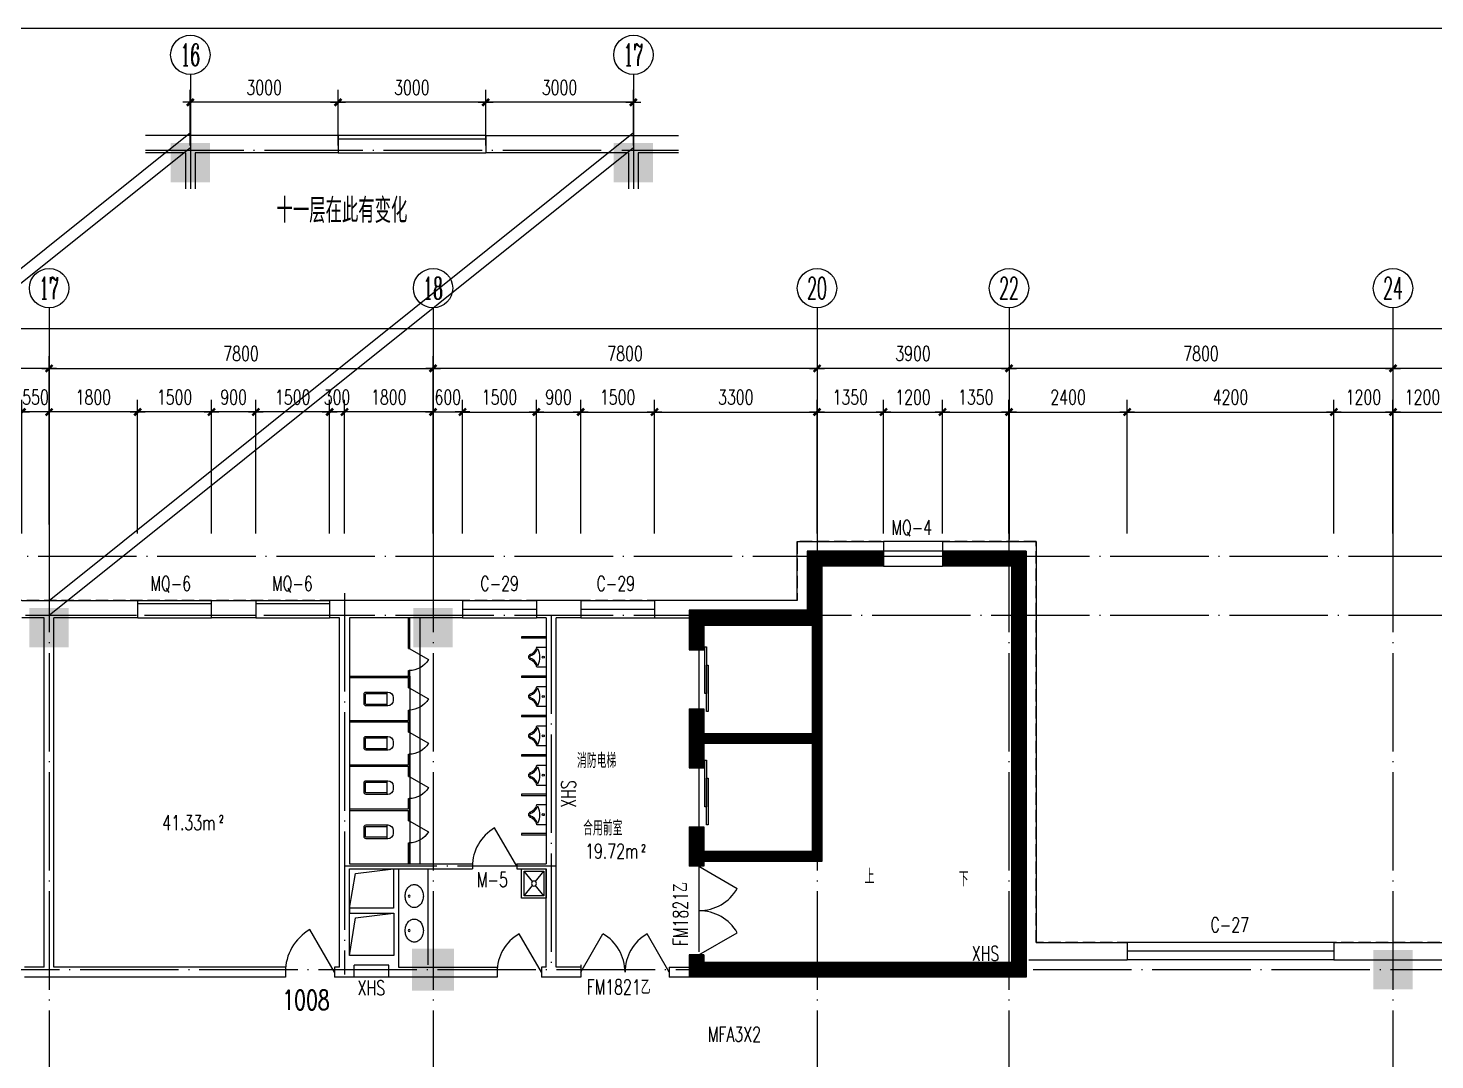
# Model space of a CAD drawing. Extents: x 816818 to 2098601, y 59070 to 390605.
# Drawn here: x 1041075 to 1069651, y 164278 to 185235 of the extents above; entities that cross this region are included whole.
import ezdxf
from ezdxf.enums import TextEntityAlignment as Align

# ---------------------------------------------------------------- set-up
doc = ezdxf.new("R2010")
doc.units = 0
doc.header["$LTSCALE"] = 1000
doc.header["$MEASUREMENT"] = 0
for name, pattern in [('CONTINOUS', [0]), ('DASH', [0.35, 0.25, -0.1]), ('DOTE', [2.42, 2, -0.2, 0.02, -0.2]), ('HIDDEN2', [0.1875, 0.125, -0.0625])]:
    doc.linetypes.add(name, pattern=pattern)
doc.layers.get('0').update_dxf_attribs({"linetype": 'CONTINUOUS'})
doc.layers.get('DEFPOINTS').update_dxf_attribs({"linetype": 'CONTINUOUS'})
for name, color, linetype in [('AXIS', 3, 'CONTINUOUS'), ('AXIS_TEXT', 7, 'CONTINUOUS'), ('COLUMN', 7, 'CONTINUOUS'), ('DOTE', 1, 'DOTE'), ('FILL', 21, 'CONTINUOUS'), ('LVTRY', 253, 'CONTINUOUS'), ('LVTRY_WINDOW', 7, 'CONTINUOUS'), ('MCB', 30, 'CONTINUOUS'), ('PUB_TEXT', 7, 'CONTINUOUS'), ('WALL', 255, 'CONTINUOUS'), ('WINDOW', 2, 'CONTINUOUS'), ('WINDOW_TEXT', 7, 'CONTINUOUS'), ('内部道路', 151, 'HIDDEN2'), ('和面积', 6, 'DASH')]:
    doc.layers.add(name, color=color, linetype=linetype)
doc.styles.add('_HZTXT', font='romans.shx', dxfattribs={"width": 0.7, "bigfont": 'z.shx'})
doc.styles.add('COMPLEX', font='COMPLEX')
doc.styles.add('DIM_FONT', font='SIMPLEX.shx', dxfattribs={"width": 0.7})
doc.styles.add('SIMPLEX', font='SIMPLEX.SHX')
doc.styles.add('Z', font='romans', dxfattribs={"width": 0.8, "bigfont": 'z'})
doc.dimstyles.new('AXIS', dxfattribs={"dimtxt": 300, "dimasz": 1, "dimexe": 250, "dimexo": 300, "dimgap": 150, "dimtad": 1, "dimdec": 0, "dimzin": 0, "dimdsep": 46, "dimtxsty": 'DIM_FONT', "dimblk": '_DIMX', "dimcen": 2.5, "dimse1": 1, "dimse2": 1, "dimclrt": 7, "dimadec": 0, "dimazin": 0, "dimtfac": 1, "dimtdec": 0, "dimtix": 1, "dimtmove": 2, "dimatfit": 3, "dimldrblk": '_DIMX', "dimfxl": 1, "dimarcsym": 0})
doc.dimstyles.new('DIMA', dxfattribs={"dimtxt": 300, "dimasz": 1, "dimexe": 250, "dimexo": 300, "dimgap": 150, "dimtad": 1, "dimdec": 0, "dimzin": 0, "dimdsep": 46, "dimtxsty": 'DIM_FONT', "dimblk": '_DIMX', "dimcen": 2.5, "dimse1": 1, "dimclrt": 7, "dimadec": 0, "dimazin": 0, "dimtfac": 1, "dimtdec": 0, "dimtix": 1, "dimtmove": 2, "dimatfit": 3, "dimldrblk": '_DIMX', "dimfxl": 1, "dimarcsym": 0})
doc.dimstyles.new('DIMB', dxfattribs={"dimtxt": 300, "dimasz": 1, "dimexe": 250, "dimexo": 300, "dimgap": 150, "dimtad": 1, "dimdec": 0, "dimzin": 0, "dimdsep": 46, "dimtxsty": 'DIM_FONT', "dimblk": '_DIMX', "dimcen": 2.5, "dimse2": 1, "dimclrt": 7, "dimadec": 0, "dimazin": 0, "dimtfac": 1, "dimtdec": 0, "dimtix": 1, "dimtmove": 2, "dimatfit": 3, "dimldrblk": '_DIMX', "dimfxl": 1, "dimarcsym": 0})
doc.dimstyles.new('DIMN', dxfattribs={"dimtxt": 300, "dimasz": 1, "dimexe": 250, "dimexo": 300, "dimgap": 150, "dimtad": 1, "dimdec": 0, "dimzin": 0, "dimdsep": 46, "dimtxsty": 'DIM_FONT', "dimblk": '_DIMX', "dimcen": 2.5, "dimclrt": 7, "dimadec": 0, "dimazin": 0, "dimtfac": 1, "dimtdec": 0, "dimtix": 1, "dimtmove": 2, "dimatfit": 3, "dimldrblk": '_DIMX', "dimfxl": 1, "dimarcsym": 0})

# ---------------------------------------------------------------- blocks, each defined once
blk = doc.blocks.new('_DBLK')
blk.add_line((-0.5, 0), (0, -0.866))
blk.add_arc((-0.5, 0), 1, 300, 0)
at = {"layer": 'WINDOW_TEXT', "style": 'SIMPLEX', "flags": 9}
blk.add_attdef('A', text='', height=1, dxfattribs=at).set_placement((0, 1.5), align=Align.MIDDLE)
blk = doc.blocks.new('_WBLK')
for p, q in [((-0.5, 0.5), (0.5, 0.5)), ((-0.5, 0), (0.5, 0)), ((-0.5, -0.5), (0.5, -0.5))]:
    blk.add_line(p, q)
at = {"layer": 'WINDOW_TEXT', "style": 'SIMPLEX', "flags": 9}
blk.add_attdef('A', text='', height=1, dxfattribs=at).set_placement((0, 1.5), align=Align.MIDDLE)
blk = doc.blocks.new('_AXISO')
blk.add_circle((0, 0), 0.5)
at = {"layer": 'AXIS_TEXT', "style": 'COMPLEX', "width": 1.041667}
blk.add_attdef('A', text='', height=0.56, dxfattribs=at).set_placement((-0.25, -0.28), (0.25, -0.28), align=Align.FIT)
blk = doc.blocks.new('_DIMX')
blk.add_line((-150, 0), (150, 0))
at = {"const_width": 50}
blk.add_lwpolyline([(-70, -70), (70, 70)], dxfattribs=at)
blk = doc.blocks.new('*D1041')
at = {"layer": 'AXIS', "color": 0, "lineweight": -2}
blk.add_line((1076600, 178324), (1068802, 178324), dxfattribs=at)
at = {"layer": 'DEFPOINTS', "color": 0}
for p in [(1068801, 178324), (1068801, 174849), (1076601, 174849)]:
    blk.add_point(p, dxfattribs=at)
at = {"layer": 'AXIS', "color": 0, "lineweight": -2, "rotation": 180}
blk.add_blockref('_DIMX', (1068801, 178324), dxfattribs=at)
at = {"layer": 'AXIS', "color": 0, "lineweight": -2}
blk.add_blockref('_DIMX', (1076601, 178324), dxfattribs=at)
at = {"layer": 'AXIS', "color": 7, "insert": (1072701, 178624), "char_height": 300, "attachment_point": 5, "style": 'DIM_FONT'}
blk.add_mtext('7800', dxfattribs=at)
blk = doc.blocks.new('*D1042')
at = {"layer": 'AXIS', "color": 0, "lineweight": -2}
blk.add_line((1068800, 178324), (1061002, 178324), dxfattribs=at)
at = {"layer": 'DEFPOINTS', "color": 0}
for p in [(1061001, 178324), (1061001, 174849), (1068801, 174849)]:
    blk.add_point(p, dxfattribs=at)
at = {"layer": 'AXIS', "color": 0, "lineweight": -2, "rotation": 180}
blk.add_blockref('_DIMX', (1061001, 178324), dxfattribs=at)
at = {"layer": 'AXIS', "color": 0, "lineweight": -2}
blk.add_blockref('_DIMX', (1068801, 178324), dxfattribs=at)
at = {"layer": 'AXIS', "color": 7, "insert": (1064901, 178624), "char_height": 300, "attachment_point": 5, "style": 'DIM_FONT'}
blk.add_mtext('7800', dxfattribs=at)
blk = doc.blocks.new('*D1043')
at = {"layer": 'AXIS', "color": 0, "lineweight": -2}
blk.add_line((1057100, 178324), (1049302, 178324), dxfattribs=at)
at = {"layer": 'DEFPOINTS', "color": 0}
for p in [(1049301, 178324), (1049301, 174849), (1057101, 174849)]:
    blk.add_point(p, dxfattribs=at)
at = {"layer": 'AXIS', "color": 0, "lineweight": -2, "rotation": 180}
blk.add_blockref('_DIMX', (1049301, 178324), dxfattribs=at)
at = {"layer": 'AXIS', "color": 0, "lineweight": -2}
blk.add_blockref('_DIMX', (1057101, 178324), dxfattribs=at)
at = {"layer": 'AXIS', "color": 7, "insert": (1053201, 178624), "char_height": 300, "attachment_point": 5, "style": 'DIM_FONT'}
blk.add_mtext('7800', dxfattribs=at)
blk = doc.blocks.new('*D1044')
at = {"layer": 'AXIS', "color": 0, "lineweight": -2}
blk.add_line((1041500, 178324), (1032502, 178324), dxfattribs=at)
at = {"layer": 'DEFPOINTS', "color": 0}
for p in [(1032501, 178324), (1032501, 174849), (1041501, 174849)]:
    blk.add_point(p, dxfattribs=at)
at = {"layer": 'AXIS', "color": 0, "lineweight": -2, "rotation": 180}
blk.add_blockref('_DIMX', (1032501, 178324), dxfattribs=at)
at = {"layer": 'AXIS', "color": 0, "lineweight": -2}
blk.add_blockref('_DIMX', (1041501, 178324), dxfattribs=at)
at = {"layer": 'AXIS', "color": 7, "insert": (1037001, 178624), "char_height": 300, "attachment_point": 5, "style": 'DIM_FONT'}
blk.add_mtext('9000', dxfattribs=at)
blk = doc.blocks.new('*D1051')
at = {"layer": 'AXIS', "color": 0, "lineweight": -2}
for p, q in [((988750, 175149), (988750, 179374)), ((1085250, 175149), (1085250, 179374)), ((1085249, 179124), (988751, 179124))]:
    blk.add_line(p, q, dxfattribs=at)
at = {"layer": 'DEFPOINTS', "color": 0}
for p in [(988750, 179124), (988750, 174849), (1085250, 174849)]:
    blk.add_point(p, dxfattribs=at)
at = {"layer": 'AXIS', "color": 0, "lineweight": -2, "rotation": 180}
blk.add_blockref('_DIMX', (988750, 179124), dxfattribs=at)
at = {"layer": 'AXIS', "color": 0, "lineweight": -2}
blk.add_blockref('_DIMX', (1085250, 179124), dxfattribs=at)
at = {"layer": 'AXIS', "color": 7, "insert": (1037000, 179424), "char_height": 300, "attachment_point": 5, "style": 'DIM_FONT'}
blk.add_mtext('96500', dxfattribs=at)
blk = doc.blocks.new('*D1070')
at = {"layer": 'AXIS', "color": 0, "lineweight": -2}
for p, q in [((1047501, 174972), (1047501, 177688)), ((1049301, 174972), (1049301, 177688)), ((1049300, 177438), (1047502, 177438))]:
    blk.add_line(p, q, dxfattribs=at)
at = {"layer": 'DEFPOINTS', "color": 0}
for p in [(1047501, 177438), (1047501, 174672), (1049301, 174672)]:
    blk.add_point(p, dxfattribs=at)
at = {"layer": 'AXIS', "color": 0, "lineweight": -2, "rotation": 180}
blk.add_blockref('_DIMX', (1047501, 177438), dxfattribs=at)
at = {"layer": 'AXIS', "color": 0, "lineweight": -2}
blk.add_blockref('_DIMX', (1049301, 177438), dxfattribs=at)
at = {"layer": 'AXIS', "color": 7, "insert": (1048401, 177738), "char_height": 300, "attachment_point": 5, "style": 'DIM_FONT'}
blk.add_mtext('1800', dxfattribs=at)
blk = doc.blocks.new('*D1087')
at = {"layer": 'AXIS', "color": 0, "lineweight": -2}
for p, q in [((1049299, 177438), (1049298, 177438)), ((1049300, 177438), (1049900, 177438)), ((1049901, 177438), (1049902, 177438))]:
    blk.add_line(p, q, dxfattribs=at)
at = {"layer": 'DEFPOINTS', "color": 0}
for p in [(1049900, 177438), (1049300, 174672), (1049900, 174672)]:
    blk.add_point(p, dxfattribs=at)
at = {"layer": 'AXIS', "color": 0, "lineweight": -2}
blk.add_blockref('_DIMX', (1049300, 177438), dxfattribs=at)
at = {"layer": 'AXIS', "color": 0, "lineweight": -2, "rotation": 180}
blk.add_blockref('_DIMX', (1049900, 177438), dxfattribs=at)
at = {"layer": 'AXIS', "color": 7, "insert": (1049600, 177738), "char_height": 300, "attachment_point": 5, "style": 'DIM_FONT'}
blk.add_mtext('600', dxfattribs=at)
blk = doc.blocks.new('*D1089')
at = {"layer": 'AXIS', "color": 0, "lineweight": -2}
for p, q in [((1047200, 174972), (1047200, 177688)), ((1047501, 174972), (1047501, 177688)), ((1047199, 177438), (1047198, 177438)), ((1047501, 177438), (1047200, 177438)), ((1047502, 177438), (1047503, 177438))]:
    blk.add_line(p, q, dxfattribs=at)
at = {"layer": 'DEFPOINTS', "color": 0}
for p in [(1047200, 177438), (1047200, 174672), (1047501, 174672)]:
    blk.add_point(p, dxfattribs=at)
at = {"layer": 'AXIS', "color": 0, "lineweight": -2}
blk.add_blockref('_DIMX', (1047200, 177438), dxfattribs=at)
at = {"layer": 'AXIS', "color": 0, "lineweight": -2, "rotation": 180}
blk.add_blockref('_DIMX', (1047501, 177438), dxfattribs=at)
at = {"layer": 'AXIS', "color": 7, "insert": (1047350, 177738), "char_height": 300, "attachment_point": 5, "style": 'DIM_FONT'}
blk.add_mtext('300', dxfattribs=at)
blk = doc.blocks.new('*D1090')
at = {"layer": 'AXIS', "color": 0, "lineweight": -2}
for p, q in [((1045700, 174972), (1045700, 177688)), ((1047200, 174972), (1047200, 177688)), ((1047199, 177438), (1045701, 177438))]:
    blk.add_line(p, q, dxfattribs=at)
at = {"layer": 'DEFPOINTS', "color": 0}
for p in [(1045700, 177438), (1045700, 174672), (1047200, 174672)]:
    blk.add_point(p, dxfattribs=at)
at = {"layer": 'AXIS', "color": 0, "lineweight": -2, "rotation": 180}
blk.add_blockref('_DIMX', (1045700, 177438), dxfattribs=at)
at = {"layer": 'AXIS', "color": 0, "lineweight": -2}
blk.add_blockref('_DIMX', (1047200, 177438), dxfattribs=at)
at = {"layer": 'AXIS', "color": 7, "insert": (1046450, 177738), "char_height": 300, "attachment_point": 5, "style": 'DIM_FONT'}
blk.add_mtext('1500', dxfattribs=at)
blk = doc.blocks.new('_FZH')
blk.add_solid([(-0.5, -0.5), (0.5, -0.5), (-0.5, 0.5), (0.5, 0.5)])
blk = doc.blocks.new('M_B14FAZ')
for p, q in [((-0.5, 0.5), (0.5, 0.5)), ((0.5, 0.021), (-0.5, 0.021)), ((-0.5, -0.5), (0.5, -0.5))]:
    blk.add_line(p, q)
blk = doc.blocks.new('_LIFTD')
for points in [[(-0.548, -0.602), (-0.548, -0.774), (0.241, -0.774), (0.241, -0.602), (-0.548, -0.602)], [(-0.241, -0.784), (-0.241, -0.955), (0.548, -0.955), (0.548, -0.784), (-0.241, -0.784)]]:
    blk.add_lwpolyline(points)
blk = doc.blocks.new('_DBLK1')
for p, q in [((-0.5, 0), (-0.25, -0.433)), ((0.5, 0), (0.25, -0.433))]:
    blk.add_line(p, q)
for centre, start, end in [((-0.5, 0), 300, 0), ((0.5, 0), 180, 240)]:
    blk.add_arc(centre, 0.5, start, end)
at = {"layer": 'WINDOW_TEXT', "style": 'SIMPLEX', "flags": 9}
blk.add_attdef('A', text='', height=1, dxfattribs=at).set_placement((0, 1.5), align=Align.MIDDLE)
blk = doc.blocks.new('*D1316')
at = {"layer": 'AXIS', "color": 0, "lineweight": -2}
blk.add_line((1061000, 178324), (1057102, 178324), dxfattribs=at)
at = {"layer": 'DEFPOINTS', "color": 0}
for p in [(1057101, 178324), (1057101, 174849), (1061001, 174849)]:
    blk.add_point(p, dxfattribs=at)
at = {"layer": 'AXIS', "color": 0, "lineweight": -2, "rotation": 180}
blk.add_blockref('_DIMX', (1057101, 178324), dxfattribs=at)
at = {"layer": 'AXIS', "color": 0, "lineweight": -2}
blk.add_blockref('_DIMX', (1061001, 178324), dxfattribs=at)
at = {"layer": 'AXIS', "color": 7, "insert": (1059051, 178624), "char_height": 300, "attachment_point": 5, "style": 'DIM_FONT'}
blk.add_mtext('3900', dxfattribs=at)
blk = doc.blocks.new('_LV4')
blk.add_lwpolyline([(0, -520, 0.078966), (92, -505, 0.088152), (166, -466, 0.105269), (218, -403, 0.121685), (235, -335, 0.121685), (218, -267, 0.105269), (166, -204, 0.088152), (92, -165, 0.078966), (0, -150, 0.078966), (-92, -165, 0.088152), (-166, -204, 0.105269), (-218, -267, 0.121685), (-235, -335, 0.121685), (-218, -403, 0.105269), (-166, -466, 0.088152), (-92, -505, 0.078966)], format="xyb", close=True)
blk.add_circle((0, -230), 20)
blk = doc.blocks.new('_LV6')
for p, q in [((-140, -340), (-140, -780)), ((-110, -340), (-110, -770)), ((100, -300), (-100, -300)), ((100, -330), (-100, -330)), ((110, -770), (110, -340)), ((140, -780), (140, -340)), ((140, -770), (-140, -770)), ((-30, -890), (30, -890))]:
    blk.add_line(p, q)
for centre, radius, start, end in [((-100, -340), 40, 90, 180), ((-100, -340), 10, 90, 180), ((100, -340), 40, 0, 90), ((100, -340), 10, 0, 90), ((-30, -780), 110, 180, 270), ((30, -780), 110, 270, 0)]:
    blk.add_arc(centre, radius, start, end)
blk = doc.blocks.new('_LV12')
for p, q in [((-250, -50), (-39, -219)), ((-250, -450), (-39, -281)), ((39, -219), (250, -50)), ((39, -281), (250, -450))]:
    blk.add_line(p, q)
for points in [[(300, -500), (300, 0), (-300, 0), (-300, -500)], [(250, -450), (250, -50), (-250, -50), (-250, -450)]]:
    blk.add_lwpolyline(points, close=True)
blk.add_circle((0, -250), 50)
blk = doc.blocks.new('_LV8')
for p, q in [((-205, 0), (205, 0)), ((-205, -191), (-205, 0)), ((205, 0), (205, -191))]:
    blk.add_line(p, q)
blk.add_circle((0, -60), 20)
for centre, radius, start, end in [((-243, -391), 203, 19.2639, 79.2894), ((-152, -175), 10, 114.1084, 248.1394), ((5, -526), 395, 66.6675, 114.1084), ((-243, -401), 233, 19.2639, 68.1394), ((243, -401), 233, 110.4941, 160.7361), ((243, -391), 203, 100.7106, 160.7361), ((158, -173), 10, 290.4941, 66.6675), ((0, -306), 54, 199.2639, 269.7777), ((0, -316), 24, 199.2639, 269.4998), ((0, -306), 54, 270.2223, 340.7361), ((0, -316), 24, 270.5002, 340.7361)]:
    blk.add_arc(centre, radius, start, end)
blk = doc.blocks.new('*D1412')
at = {"layer": 'AXIS', "color": 0, "lineweight": -2}
for p, q in [((1033050, 174972), (1033050, 177688)), ((1040950, 174972), (1040950, 177688)), ((1040949, 177438), (1033051, 177438))]:
    blk.add_line(p, q, dxfattribs=at)
at = {"layer": 'DEFPOINTS', "color": 0}
for p in [(1033050, 177438), (1033050, 174672), (1040950, 174672)]:
    blk.add_point(p, dxfattribs=at)
at = {"layer": 'AXIS', "color": 0, "lineweight": -2, "rotation": 180}
blk.add_blockref('_DIMX', (1033050, 177438), dxfattribs=at)
at = {"layer": 'AXIS', "color": 0, "lineweight": -2}
blk.add_blockref('_DIMX', (1040950, 177438), dxfattribs=at)
at = {"layer": 'AXIS', "color": 7, "insert": (1037000, 177738), "char_height": 300, "attachment_point": 5, "style": 'DIM_FONT'}
blk.add_mtext('7900', dxfattribs=at)
blk = doc.blocks.new('*D1413')
at = {"layer": 'AXIS', "color": 0, "lineweight": -2}
for p, q in [((1040950, 174972), (1040950, 177688)), ((1040949, 177438), (1040948, 177438)), ((1041501, 177438), (1040950, 177438)), ((1041502, 177438), (1041503, 177438))]:
    blk.add_line(p, q, dxfattribs=at)
at = {"layer": 'DEFPOINTS', "color": 0}
for p in [(1040950, 177438), (1040950, 174672), (1041501, 174672)]:
    blk.add_point(p, dxfattribs=at)
at = {"layer": 'AXIS', "color": 0, "lineweight": -2}
blk.add_blockref('_DIMX', (1040950, 177438), dxfattribs=at)
at = {"layer": 'AXIS', "color": 0, "lineweight": -2, "rotation": 180}
blk.add_blockref('_DIMX', (1041501, 177438), dxfattribs=at)
at = {"layer": 'AXIS', "color": 7, "insert": (1041225, 177738), "char_height": 300, "attachment_point": 5, "style": 'DIM_FONT'}
blk.add_mtext('550', dxfattribs=at)
blk = doc.blocks.new('*D1414')
at = {"layer": 'AXIS', "color": 0, "lineweight": -2}
for p, q in [((1043300, 174972), (1043300, 177688)), ((1043299, 177438), (1041502, 177438))]:
    blk.add_line(p, q, dxfattribs=at)
at = {"layer": 'DEFPOINTS', "color": 0}
for p in [(1041501, 177438), (1041501, 174672), (1043300, 174672)]:
    blk.add_point(p, dxfattribs=at)
at = {"layer": 'AXIS', "color": 0, "lineweight": -2, "rotation": 180}
blk.add_blockref('_DIMX', (1041501, 177438), dxfattribs=at)
at = {"layer": 'AXIS', "color": 0, "lineweight": -2}
blk.add_blockref('_DIMX', (1043300, 177438), dxfattribs=at)
at = {"layer": 'AXIS', "color": 7, "insert": (1042400, 177738), "char_height": 300, "attachment_point": 5, "style": 'DIM_FONT'}
blk.add_mtext('1800', dxfattribs=at)
blk = doc.blocks.new('*D1428')
at = {"layer": 'AXIS', "color": 0, "lineweight": -2}
for p, q in [((1043300, 174972), (1043300, 177688)), ((1044800, 174972), (1044800, 177688)), ((1044799, 177438), (1043301, 177438))]:
    blk.add_line(p, q, dxfattribs=at)
at = {"layer": 'DEFPOINTS', "color": 0}
for p in [(1043300, 177438), (1043300, 174672), (1044800, 174672)]:
    blk.add_point(p, dxfattribs=at)
at = {"layer": 'AXIS', "color": 0, "lineweight": -2, "rotation": 180}
blk.add_blockref('_DIMX', (1043300, 177438), dxfattribs=at)
at = {"layer": 'AXIS', "color": 0, "lineweight": -2}
blk.add_blockref('_DIMX', (1044800, 177438), dxfattribs=at)
at = {"layer": 'AXIS', "color": 7, "insert": (1044050, 177738), "char_height": 300, "attachment_point": 5, "style": 'DIM_FONT'}
blk.add_mtext('1500', dxfattribs=at)
blk = doc.blocks.new('*D1429')
at = {"layer": 'AXIS', "color": 0, "lineweight": -2}
for p, q in [((1044800, 174972), (1044800, 177688)), ((1045700, 174972), (1045700, 177688)), ((1045699, 177438), (1044801, 177438))]:
    blk.add_line(p, q, dxfattribs=at)
at = {"layer": 'DEFPOINTS', "color": 0}
for p in [(1044800, 177438), (1044800, 174672), (1045700, 174672)]:
    blk.add_point(p, dxfattribs=at)
at = {"layer": 'AXIS', "color": 0, "lineweight": -2, "rotation": 180}
blk.add_blockref('_DIMX', (1044800, 177438), dxfattribs=at)
at = {"layer": 'AXIS', "color": 0, "lineweight": -2}
blk.add_blockref('_DIMX', (1045700, 177438), dxfattribs=at)
at = {"layer": 'AXIS', "color": 7, "insert": (1045250, 177738), "char_height": 300, "attachment_point": 5, "style": 'DIM_FONT'}
blk.add_mtext('900', dxfattribs=at)
blk = doc.blocks.new('*D1430')
at = {"layer": 'AXIS', "color": 0, "lineweight": -2}
for p, q in [((1050370, 182853), (1050370, 183979)), ((1053370, 182853), (1053370, 183979)), ((1053369, 183729), (1050371, 183729))]:
    blk.add_line(p, q, dxfattribs=at)
at = {"layer": 'DEFPOINTS', "color": 0}
for p in [(1050370, 183729), (1050370, 182553), (1053370, 182553)]:
    blk.add_point(p, dxfattribs=at)
at = {"layer": 'AXIS', "color": 0, "lineweight": -2, "rotation": 180}
blk.add_blockref('_DIMX', (1050370, 183729), dxfattribs=at)
at = {"layer": 'AXIS', "color": 0, "lineweight": -2}
blk.add_blockref('_DIMX', (1053370, 183729), dxfattribs=at)
at = {"layer": 'AXIS', "color": 7, "insert": (1051870, 184029), "char_height": 300, "attachment_point": 5, "style": 'DIM_FONT'}
blk.add_mtext('3000', dxfattribs=at)
blk = doc.blocks.new('*D1431')
at = {"layer": 'AXIS', "color": 0, "lineweight": -2}
for p, q in [((1044370, 182853), (1044370, 183979)), ((1047370, 182853), (1047370, 183979)), ((1047369, 183729), (1044371, 183729))]:
    blk.add_line(p, q, dxfattribs=at)
at = {"layer": 'DEFPOINTS', "color": 0}
for p in [(1044370, 183729), (1044370, 182553), (1047370, 182553)]:
    blk.add_point(p, dxfattribs=at)
at = {"layer": 'AXIS', "color": 0, "lineweight": -2, "rotation": 180}
blk.add_blockref('_DIMX', (1044370, 183729), dxfattribs=at)
at = {"layer": 'AXIS', "color": 0, "lineweight": -2}
blk.add_blockref('_DIMX', (1047370, 183729), dxfattribs=at)
at = {"layer": 'AXIS', "color": 7, "insert": (1045870, 184029), "char_height": 300, "attachment_point": 5, "style": 'DIM_FONT'}
blk.add_mtext('3000', dxfattribs=at)
blk = doc.blocks.new('*D1432')
at = {"layer": 'AXIS', "color": 0, "lineweight": -2}
for p, q in [((1047370, 182853), (1047370, 183979)), ((1050370, 182853), (1050370, 183979)), ((1050369, 183729), (1047371, 183729))]:
    blk.add_line(p, q, dxfattribs=at)
at = {"layer": 'DEFPOINTS', "color": 0}
for p in [(1047370, 183729), (1047370, 182553), (1050370, 182553)]:
    blk.add_point(p, dxfattribs=at)
at = {"layer": 'AXIS', "color": 0, "lineweight": -2, "rotation": 180}
blk.add_blockref('_DIMX', (1047370, 183729), dxfattribs=at)
at = {"layer": 'AXIS', "color": 0, "lineweight": -2}
blk.add_blockref('_DIMX', (1050370, 183729), dxfattribs=at)
at = {"layer": 'AXIS', "color": 7, "insert": (1048870, 184029), "char_height": 300, "attachment_point": 5, "style": 'DIM_FONT'}
blk.add_mtext('3000', dxfattribs=at)

msp = doc.modelspace()

# ---------------------------------------------------------------- linework, layer by layer
at = {"layer": 'AXIS'}
for p, q in [((1044371.4, 184288.9), (1044371.4, 183111.7)), ((1053370.1, 184288.9), (1053370.1, 183111.7)), ((1041500.5, 179552.9), (1041500.5, 174849.5)), ((1049300.5, 179552.9), (1049300.5, 174849.5)), ((1057100.5, 179552.9), (1057100.5, 174849.5)), ((1061000.5, 179552.9), (1061000.5, 174849.5)), ((1068800.5, 179552.9), (1068800.5, 174849.5))]:
    msp.add_line(p, q, dxfattribs=at)
at = {"layer": 'DOTE'}
for p, q in [((1044370.4, 183318.4), (1044370.4, 181970.2)), ((1053370.1, 183318.4), (1053370.1, 181970.2)), ((1043456.4, 182754.5), (1054284.1, 182754.5)), ((1041500.4, 177382.5), (1041500.4, 154734.9)), ((1049300.4, 177382.5), (1049300.4, 154734.9)), ((1057100.4, 177382.5), (1057100.4, 154734.9)), ((1061000.4, 177382.5), (1061000.4, 154509.4)), ((1068800.4, 177382.5), (1068800.4, 154509.4)), ((985618.5, 174509.4), (1092531.4, 174509.4)), ((1047500.4, 173759.4), (1047500.4, 166009.4)), ((985618.5, 173309.4), (1092531.4, 173309.4)), ((1026500.4, 173309.4), (1047500.4, 173309.4)), ((1051700.4, 173309.4), (1051700.4, 166109.4)), ((1054700.4, 173309.4), (1054700.4, 166109.4)), ((1054700.4, 173309.4), (1054700.4, 166109.4)), ((1057100.4, 170809.4), (1054700.4, 170809.4)), ((1057100.4, 168409.4), (1054700.4, 168409.4)), ((1051800.4, 168209.4), (1047500.4, 168209.4)), ((1092531.4, 166109.4), (1037000.4, 166109.4))]:
    msp.add_line(p, q, dxfattribs=at)
at = {"layer": 'FILL'}
for points, const_width in [([(1054700.4, 173259.4), (1057050.4, 173259.4), (1057050.4, 174459.4), (1058450.4, 174459.4)], 300), ([(1059650.4, 174459.4), (1061200.4, 174459.4), (1061200.4, 165959.4)], 300), ([(1054650.4, 173409.4), (1054650.4, 172609.4)], 300), ([(1057100.4, 173309.4), (1057100.4, 168409.4), (1054700.4, 168409.4)], 200), ([(1054650.4, 171409.4), (1054650.4, 170209.4)], 300), ([(1057100.4, 170809.4), (1054700.4, 170809.4)], 200), ([(1054650.4, 169009.4), (1054650.4, 168209.4)], 300), ([(1054650.4, 166409.4), (1054650.4, 165959.4)], 300), ([(1061350.4, 166109.4), (1054550.4, 166109.4)], 300)]:
    msp.add_lwpolyline(points, dxfattribs=dict(at, const_width=const_width))
at = {"layer": 'LVTRY'}
for p, q in [((1048800.4, 172634.4), (1048800.4, 173259.4)), ((1048830.4, 172634.4), (1048830.4, 173259.4)), ((1049030.4, 173259.4), (1049030.4, 168259.4)), ((1048800.4, 172634.4), (1048830.4, 172634.4)), ((1051600.4, 172874.3), (1051100.4, 172874.3)), ((1051100.4, 172874.3), (1051100.4, 172844.3)), ((1051600.4, 172844.3), (1051100.4, 172844.3)), ((1047600.4, 172074.4), (1048830.4, 172074.4)), ((1047600.4, 172044.4), (1048800.4, 172044.4)), ((1048800.4, 172184.4), (1048830.4, 172184.4)), ((1048800.4, 172074.4), (1048800.4, 172184.4)), ((1048800.4, 171834.4), (1048800.4, 172044.4)), ((1048830.4, 171834.4), (1048830.4, 172184.4)), ((1048830.4, 172074.4), (1048830.4, 168259.4)), ((1051600.4, 172074.3), (1051100.4, 172074.3)), ((1051100.4, 172074.3), (1051100.4, 172044.3)), ((1051600.4, 172044.3), (1051100.4, 172044.3)), ((1048800.4, 171834.4), (1048830.4, 171834.4)), ((1047600.4, 171174.4), (1048800.4, 171174.4)), ((1048800.4, 171174.4), (1048800.4, 171384.4)), ((1048800.4, 171384.4), (1048830.4, 171384.4)), ((1048830.4, 170934.4), (1048830.4, 171384.4)), ((1051600.4, 171274.3), (1051100.4, 171274.3)), ((1051100.4, 171274.3), (1051100.4, 171244.3)), ((1051600.4, 171244.3), (1051100.4, 171244.3)), ((1047600.4, 171144.4), (1048800.4, 171144.4)), ((1048800.4, 170934.4), (1048800.4, 171144.4)), ((1048800.4, 170934.4), (1048830.4, 170934.4)), ((1048800.4, 170274.4), (1048800.4, 170484.4)), ((1048800.4, 170484.4), (1048830.4, 170484.4)), ((1048830.4, 170274.4), (1048830.4, 170484.4)), ((1048830.4, 170034.4), (1048830.4, 170484.4)), ((1051600.4, 170474.3), (1051100.4, 170474.3)), ((1051100.4, 170474.3), (1051100.4, 170444.3)), ((1051600.4, 170444.3), (1051100.4, 170444.3)), ((1047600.4, 170274.4), (1048800.4, 170274.4)), ((1047600.4, 170244.4), (1048800.4, 170244.4)), ((1048800.4, 170034.4), (1048800.4, 170244.4)), ((1048800.4, 170034.4), (1048830.4, 170034.4)), ((1048800.4, 169374.4), (1048800.4, 169584.4)), ((1048800.4, 169584.4), (1048830.4, 169584.4)), ((1048830.4, 169374.4), (1048830.4, 169584.4)), ((1048830.4, 169134.4), (1048830.4, 169584.4)), ((1051600.4, 169674.3), (1051100.4, 169674.3)), ((1051100.4, 169674.3), (1051100.4, 169644.3)), ((1051600.4, 169644.3), (1051100.4, 169644.3)), ((1047600.4, 169374.4), (1048800.4, 169374.4)), ((1047600.4, 169344.4), (1048800.4, 169344.4)), ((1048800.4, 169134.4), (1048800.4, 169344.4)), ((1048800.4, 169134.4), (1048830.4, 169134.4)), ((1048800.4, 168259.4), (1048800.4, 168684.4)), ((1048800.4, 168684.4), (1048830.4, 168684.4)), ((1048830.4, 168259.4), (1048830.4, 168684.4)), ((1051600.4, 168874.3), (1051100.4, 168874.3)), ((1051100.4, 168874.3), (1051100.4, 168844.3)), ((1051600.4, 168844.3), (1051100.4, 168844.3)), ((1049200.4, 166209.4), (1049200.4, 168159.4))]:
    msp.add_line(p, q, dxfattribs=at)
for points in [[(1047600.4, 167359.4), (1047725.2, 168061.7), (1048500.4, 168159.4)], [(1047601.1, 166399.4), (1047725.2, 167161.7), (1048500.4, 167259.4)]]:
    msp.add_lwpolyline(points, dxfattribs=at)
at = {"layer": 'MCB'}
msp.add_lwpolyline([(978483, 185234.9), (1095252.8, 185234.9), (1095252.8, 138712.1), (978483, 138712.1)], close=True, dxfattribs=at)
at = {"layer": 'WALL'}
for p, q in [((1047370.2, 183054.5), (1043456.4, 183054.5)), ((1050370.2, 183054.5), (1054284.1, 183054.5)), ((1044270.4, 182704.5), (1043456.4, 182704.5)), ((1044270.4, 182704.5), (1044270.4, 181970.2)), ((1047370.2, 182704.5), (1044470.4, 182704.5)), ((1044470.4, 182704.5), (1044470.4, 181970.2)), ((1053270.1, 182704.5), (1053270.1, 181970.2)), ((1053470.1, 182704.5), (1053470.1, 181970.2)), ((1056700.4, 174809.4), (1058450.4, 174809.4)), ((1056700.4, 173609.4), (1056700.4, 174809.4)), ((1056900.4, 174608.9), (1056900.4, 173409.9)), ((1058450.4, 174609.4), (1056900.9, 174609.4)), ((1059650.4, 174809.4), (1061550.5, 174809.4)), ((1061350.5, 174609.4), (1059650.4, 174609.4)), ((1061350.5, 174609.4), (1061350.5, 165959.9)), ((1061550.5, 174809.4), (1061550.5, 166659.4)), ((1057200.4, 174308.9), (1057200.4, 168309.4)), ((1058450.4, 174309.4), (1057200.9, 174309.4)), ((1061050, 174309.4), (1059650.4, 174309.4)), ((1061050, 174309.4), (1061050.5, 166259.9)), ((1040950.4, 173609.4), (1043300.4, 173609.4)), ((1043300.4, 173259.4), (1043300.4, 173609.4)), ((1044800.4, 173609.4), (1045700.4, 173609.4)), ((1044800.4, 173259.4), (1044800.4, 173609.4)), ((1049900.4, 173609.4), (1047050.4, 173609.4)), ((1049900.4, 173609.4), (1049900.4, 173259.4)), ((1051400.4, 173609.4), (1051400.4, 173259.4)), ((1052300.4, 173609.4), (1051400.4, 173609.4)), ((1052300.4, 173609.4), (1052300.4, 173259.4)), ((1052300.4, 173609.4), (1052300.4, 173259.4)), ((1056700.4, 173609.4), (1053800.4, 173609.4)), ((1056700.4, 173609.4), (1053800.4, 173609.4)), ((1053800.4, 173609.4), (1053800.4, 173259.4)), ((1041400.4, 166159.4), (1041400.4, 173259.4)), ((1041600.4, 166159.4), (1041600.4, 173259.4)), ((1047400.4, 173259.4), (1047200.4, 173259.4)), ((1047400.4, 166159.4), (1047400.4, 173259.4)), ((1047600.4, 173259.4), (1047600.4, 168259.4)), ((1049900.4, 173259.4), (1047600.4, 173259.4)), ((1051600.4, 173259.4), (1051400.4, 173259.4)), ((1051600.4, 173259.4), (1051600.4, 168259.4)), ((1051800.4, 166159.4), (1051800.4, 173259.4)), ((1052300.4, 173259.4), (1051800.4, 173259.4)), ((1053800.4, 173259.4), (1054500.4, 173259.4)), ((1054500.4, 173408.9), (1054500.4, 172609.4)), ((1056899.9, 173409.4), (1054500.9, 173409.4)), ((1054800.4, 173109.4), (1054800.4, 172609.4)), ((1054800.4, 173109.4), (1057000.4, 173109.4)), ((1057000.4, 173109.4), (1057000.4, 170909.4)), ((1054500.4, 172609.4), (1054800.4, 172609.4)), ((1054500.4, 171409.4), (1054800.4, 171409.4)), ((1054500.4, 171409.4), (1054500.4, 170209.4)), ((1054800.4, 171409.4), (1054800.4, 170909.4)), ((1054800.4, 170909.4), (1057000.4, 170909.4)), ((1054800.4, 170709.4), (1057000.4, 170709.4)), ((1054800.4, 170709.4), (1054800.4, 170209.4)), ((1057000.4, 170709.4), (1057000.4, 168509.4)), ((1054500.4, 170209.4), (1054800.4, 170209.4)), ((1054500.4, 169009.4), (1054800.4, 169009.4)), ((1054500.4, 169009.4), (1054500.4, 168209.4)), ((1054800.4, 169009.4), (1054800.4, 168509.4)), ((1057000.4, 168509.4), (1054800.4, 168509.4)), ((1047600.4, 168259.4), (1050100.4, 168259.4)), ((1047600.4, 168159.4), (1050100.4, 168159.4)), ((1050100.4, 168259.4), (1050100.4, 168159.4)), ((1051000.4, 168259.4), (1051600.4, 168259.4)), ((1051000.4, 168259.4), (1051000.4, 168159.4)), ((1051000.4, 168159.4), (1051600.4, 168159.4)), ((1051600.4, 166159.4), (1051600.4, 168159.4)), ((1054800.4, 168209.4), (1054500.4, 168209.4)), ((1057200.4, 168309.4), (1054800.4, 168309.4)), ((1054800.4, 168309.4), (1054800.4, 168209.4)), ((1061550.5, 166659.4), (1063400.4, 166659.4)), ((1063400.4, 166659.4), (1063400.4, 166309.4)), ((1067600.4, 166659.4), (1070000.4, 166659.4)), ((1067600.4, 166659.4), (1067600.4, 166309.4)), ((1054800.4, 166409.4), (1054500.4, 166409.4)), ((1054500.4, 166409.4), (1054500.4, 165959.4)), ((1054800.4, 166409.4), (1054800.4, 166259.4)), ((1041400.4, 166159.4), (1041000.4, 166159.4)), ((1046300.4, 166159.4), (1041600.4, 166159.4)), ((1046300.4, 166159.4), (1046300.4, 165959.4)), ((1047400.4, 166159.4), (1047300.4, 166159.4)), ((1047300.4, 166159.4), (1047300.4, 165959.4)), ((1047701.4, 165959.4), (1047701.4, 166199.4)), ((1048401.4, 166199.4), (1047701.4, 166199.4)), ((1048401.4, 165959.4), (1048401.4, 166199.4)), ((1050600.4, 166159.4), (1050600.4, 165959.4)), ((1051600.4, 166159.4), (1051500.4, 166159.4)), ((1051500.4, 166159.4), (1051500.4, 165959.4)), ((1052300.4, 166159.4), (1051800.4, 166159.4)), ((1052300.4, 166209.4), (1052300.4, 166009.4)), ((1052300.4, 166159.4), (1052300.4, 165959.4)), ((1054100.4, 166159.4), (1054100.4, 165959.4)), ((1054100.4, 166159.4), (1054500.4, 166159.4)), ((1061050, 166259.4), (1054800.4, 166259.4)), ((1061400.4, 166309.4), (1063400.4, 166309.4)), ((1067600.4, 166309.4), (1070000.4, 166309.4)), ((1046300.4, 165959.4), (1041000.4, 165959.4)), ((1050600.4, 165959.4), (1047300.4, 165959.4)), ((1052300.4, 165959.4), (1051500.4, 165959.4)), ((1061350, 165959.4), (1054100.4, 165959.4))]:
    msp.add_line(p, q, dxfattribs=at)
at = {"layer": 'WALL', "linetype": 'CONTINOUS'}
for p, q in [((1047370.2, 183054.5), (1047370.2, 182704.5)), ((1050370.2, 183054.5), (1050370.2, 182704.5)), ((1053270.2, 182704.5), (1050370.2, 182704.5)), ((1054284.1, 182704.5), (1053470.2, 182704.5)), ((1058450.4, 174809.4), (1058450.4, 174309.4)), ((1059650.4, 174809.4), (1059650.4, 174309.4)), ((1045700.4, 173609.4), (1045700.4, 173259.4)), ((1047200.4, 173609.4), (1047200.4, 173259.4)), ((1041400.4, 173259.4), (1040950.4, 173259.4)), ((1043300.4, 173259.4), (1041600.4, 173259.4)), ((1045700.4, 173259.4), (1044800.4, 173259.4))]:
    msp.add_line(p, q, dxfattribs=at)
at = {"layer": 'WALL'}
for points in [[(1048500.4, 168159.4), (1048500.4, 167359.4), (1047600.4, 167359.4)], [(1047601.1, 167359.4), (1047601.1, 167259.4), (1048501.1, 167259.4), (1048501.1, 166399.4), (1047601.1, 166399.4), (1047600.4, 168159.4)], [(1048600.4, 168159.4), (1048600.4, 166159.4), (1050600.4, 166159.4)]]:
    msp.add_lwpolyline(points, dxfattribs=at)
for centre, start, end in [((1056900.9, 174608.9), 90, 180), ((1057200.9, 174308.9), 90, 180), ((1054500.9, 173408.9), 90, 180), ((1056899.9, 173409.9), 270, 0)]:
    msp.add_arc(centre, 0.5, start, end, dxfattribs=at)
at = {"layer": 'WINDOW'}
for p, q in [((1032500.4, 173609.4), (1044371.4, 183111.7)), ((1041500.4, 173609.4), (1053370.1, 183111.7)), ((1050370.2, 183054.5), (1047370.2, 183054.5)), ((1050370.2, 182978.4), (1047370.2, 182978.4)), ((1032500.4, 173309.4), (1044371.4, 182811.7)), ((1041500.4, 173309.4), (1053370.1, 182811.7)), ((1047370.2, 182704.5), (1050370.2, 182704.5)), ((1059650.4, 174809.4), (1058450.4, 174809.4)), ((1059650.4, 174609.4), (1058450.4, 174609.4)), ((1058450.4, 174309.4), (1059650.4, 174309.4)), ((1043300.4, 173609.4), (1044800.4, 173609.4)), ((1043300.4, 173550.5), (1044800.4, 173550.5)), ((1045700.4, 173609.4), (1047200.4, 173609.4)), ((1045700.4, 173550.5), (1047200.4, 173550.5)), ((1043300.4, 173259.4), (1044800.4, 173259.4)), ((1045700.4, 173259.4), (1047200.4, 173259.4))]:
    msp.add_line(p, q, dxfattribs=at)
at = {"layer": '和面积'}
msp.add_lwpolyline([(1013600.4, 155359.4), (1033700.4, 155359.4), (1033700.4, 153959.4), (1040300.4, 153959.4), (1040300.4, 155359.4), (1060400.4, 155359.4), (1060400.2, 154159.4), (1064000.4, 154159.4), (1064000.4, 153859.4), (1065800.4, 153859.4), (1065800.4, 154159.4), (1069400.4, 154159.4), (1069400.4, 155359.4), (1077150.4, 155359.4), (1077150.4, 156559.4), (1085500.4, 156559.4), (1085500.4, 171209.4), (1076050.4, 171209.4), (1076050.4, 166659.4), (1061550.5, 166659.4), (1061550.5, 174809.4), (1056700.4, 174809.4), (1056700.4, 173609.4), (1017300.4, 173609.4)], dxfattribs=at)

# ---------------------------------------------------------------- block references
at = {"layer": 'AXIS'}
ref = msp.add_blockref('_AXISO', (1044370.4, 184692.4), dxfattribs=dict(at, xscale=800, yscale=800, zscale=800))
ref.add_attrib('A', '16', dxfattribs={"layer": 'AXIS_TEXT', "height": 448, "style": 'COMPLEX', "width": 0.646552}).set_placement((1044170.4, 184468.4), (1044570.4, 184468.4), align=Align.FIT)
ref = msp.add_blockref('_AXISO', (1053370.4, 184692.4), dxfattribs=dict(at, xscale=800, yscale=800, zscale=800))
ref.add_attrib('A', '17', dxfattribs={"layer": 'AXIS_TEXT', "height": 448, "style": 'COMPLEX', "width": 0.646552}).set_placement((1053170.4, 184468.4), (1053570.4, 184468.4), align=Align.FIT)
ref = msp.add_blockref('_AXISO', (1041500.5, 179952.9), dxfattribs=dict(at, xscale=800, yscale=800, zscale=800))
ref.add_attrib('A', '17', dxfattribs={"layer": 'AXIS_TEXT', "height": 448, "style": 'COMPLEX', "width": 0.646552}).set_placement((1041300.5, 179728.9), (1041700.5, 179728.9), align=Align.FIT)
ref = msp.add_blockref('_AXISO', (1049300.5, 179952.9), dxfattribs=dict(at, xscale=800, yscale=800, zscale=800))
ref.add_attrib('A', '18', dxfattribs={"layer": 'AXIS_TEXT', "height": 448, "style": 'COMPLEX', "width": 0.646552}).set_placement((1049100.5, 179728.9), (1049500.5, 179728.9), align=Align.FIT)
ref = msp.add_blockref('_AXISO', (1057100.5, 179952.9), dxfattribs=dict(at, xscale=800, yscale=800, zscale=800))
ref.add_attrib('A', '20', dxfattribs={"layer": 'AXIS_TEXT', "height": 448, "style": 'COMPLEX', "width": 0.551471}).set_placement((1056900.5, 179728.9), (1057300.5, 179728.9), align=Align.FIT)
ref = msp.add_blockref('_AXISO', (1061000.5, 179952.9), dxfattribs=dict(at, xscale=800, yscale=800, zscale=800))
ref.add_attrib('A', '22', dxfattribs={"layer": 'AXIS_TEXT', "height": 448, "style": 'COMPLEX', "width": 0.551471}).set_placement((1060800.5, 179728.9), (1061200.5, 179728.9), align=Align.FIT)
ref = msp.add_blockref('_AXISO', (1068800.5, 179952.9), dxfattribs=dict(at, xscale=800, yscale=800, zscale=800))
ref.add_attrib('A', '24', dxfattribs={"layer": 'AXIS_TEXT', "height": 448, "style": 'COMPLEX', "width": 0.520833}).set_placement((1068600.5, 179728.9), (1069000.5, 179728.9), align=Align.FIT)
at = {"layer": 'COLUMN', "zscale": 600}
for p, xscale, yscale in [((1044370.4, 182504.5), 800, 800), ((1053370.4, 182504.5), 800, 800), ((1041500.4, 173059.4), 800, 800), ((1049300.4, 173059.4), -800, 800), ((1049300.4, 166109.4), -850, 850), ((1068800.4, 166109.4), -800, 800)]:
    msp.add_blockref('_FZH', p, dxfattribs=dict(at, xscale=xscale, yscale=yscale))
at = {"layer": 'LVTRY', "rotation": 270}
for p in [(1051600.4, 172459.3), (1051600.4, 171659.3), (1051600.4, 170859.3), (1051600.4, 170059.3), (1051600.4, 169259.3)]:
    msp.add_blockref('_LV8', p, dxfattribs=at)
at = {"layer": 'LVTRY', "xscale": -1}
for name, p, rotation in [('_LV6', (1047600.4, 171609.4), 90), ('_LV6', (1047600.4, 170709.4), 90), ('_LV6', (1047600.4, 169809.4), 90), ('_LV6', (1047600.4, 168909.4), 90), ('_LV12', (1051600.4, 167859.4), 269.9999999999999), ('_LV4', (1048583.9, 167606), 90), ('_LV4', (1048583.9, 166904.3), 90)]:
    msp.add_blockref(name, p, dxfattribs=dict(at, rotation=rotation))
at = {"layer": 'LVTRY_WINDOW', "xscale": -450, "yscale": 450, "zscale": 450, "rotation": 90}
for p in [(1048815.4, 172409.4), (1048815.4, 171609.4), (1048815.4, 170709.4), (1048815.4, 169809.4), (1048815.4, 168909.4)]:
    msp.add_blockref('_DBLK', p, dxfattribs=at)
at = {"layer": 'WINDOW'}
for name, p, xscale, yscale, zscale in [('_WBLK', (1050650.4, 173434.4), 1500, 349.9999999996799, 1500), ('_WBLK', (1053050.4, 173434.4), 1500, 349.9999999997088, 1500), ('_DBLK1', (1053200.4, 166059.4), -1800, -1800, 1800)]:
    msp.add_blockref(name, p, dxfattribs=dict(at, xscale=xscale, yscale=yscale, zscale=zscale))
for name, p, xscale, yscale, zscale, rotation in [('M_B14FAZ', (1053050.4, 173434.4), -1500, 349.999999999709, 1500, 180), ('_LIFTD', (1054700.4, 172009.4), -1200, 199.9999999997974, 1200, 90), ('_LIFTD', (1054700.4, 169709.4), -1200, 200.0000000000812, 1200, 90), ('_DBLK', (1050550.4, 168209.4), 900, 900, 900, 180), ('_DBLK1', (1054700.4, 167309.4), -1800, -1800, 1800, 270), ('_DBLK', (1046800.4, 166059.4), 1000, 1000, 1000, 180), ('_DBLK', (1051050.4, 166059.4), 900, 900, 900, 180), ('_WBLK', (1065500.4, 166484.4), 4200, 350, 4200, 180)]:
    msp.add_blockref(name, p, dxfattribs=dict(at, xscale=xscale, yscale=yscale, zscale=zscale, rotation=rotation))

# ---------------------------------------------------------------- texts
at = {"layer": 'MCB', "style": 'Z', "width": 0.7}
for s, p in [('MQ-4', (1058609.6, 174942.9)), ('MQ-6', (1043556.6, 173802.5)), ('MQ-6', (1046028.6, 173802.5)), ('C-29', (1050260.5, 173802.5)), ('C-29', (1052621.4, 173802.5)), ('M-5', (1050189.6, 167789.1)), ('C-27', (1065093.6, 166872.2))]:
    msp.add_text(s, height=300, dxfattribs=at).set_placement(p)
at = {"layer": 'MCB', "insert": (1046239.8, 165695.7), "char_height": 400, "width": 1688.088, "attachment_point": 1, "style": 'DIM_FONT'}
msp.add_mtext('{\\C0;1008}', dxfattribs=at)
at = {"layer": 'PUB_TEXT', "width": 0.7}
for s, height, style, p in [('消防电梯', 300, 'Z', (1052224.5, 170205.6)), (' 2', 150, 'DIM_FONT', (1044880.8, 169096.4)), ('合用前室', 300, '_HZTXT', (1052349.5, 168836.6)), ('上', 300, 'Z', (1058068.1, 167854.3)), ('下', 300, 'Z', (1059977.6, 167801.9)), ('XHS', 300, '_HZTXT', (1060243.6, 166286.9)), ('XHS', 300, '_HZTXT', (1047768.7, 165592.7)), ('FM1821乙', 300, 'Z', (1052420.9, 165609)), ('MFA3X2', 300, '_HZTXT', (1054882.6, 164647.4))]:
    msp.add_text(s, height=height, dxfattribs=dict(at, style=style)).set_placement(p)
for s, style, p in [('XHS', '_HZTXT', (1052200.2, 169402)), ('FM1821乙', 'Z', (1054475.2, 166589.9))]:
    msp.add_text(s, height=300, rotation=90, dxfattribs=dict(at, style=style)).set_placement(p)
at = {"layer": 'PUB_TEXT', "style": 'DIM_FONT', "width": 0.7}
for s, height, p in [('41.33m', 300, (1044880.8, 169096.4)), ('19.72m', 300, (1053470, 168518.3)), ('2', 150, (1053621.1, 168580.4))]:
    msp.add_text(s, height=height, dxfattribs=at).set_placement(p, align=Align.MIDDLE_RIGHT)
at = {"layer": '内部道路', "style": 'Z', "width": 0.7}
msp.add_text('十一层在此有变化', height=500, dxfattribs=at).set_placement((1046120.1, 181281.1))

# ---------------------------------------------------------------- dimensions: what is measured, and where the dimension line sits
at = {"layer": 'AXIS'}
for base, p1, p2, dimstyle, picture, middle in [((1044370.4, 183729.2), (1047370.2, 182553.2), (1044370.4, 182553.2), 'DIMN', '*D1431', (1045870.3, 184029.2)), ((1047370.2, 183729.2), (1050370.2, 182553.2), (1047370.2, 182553.2), 'DIMN', '*D1432', (1048870.2, 184029.2)), ((1050370.2, 183729.2), (1053370.4, 182553.2), (1050370.2, 182553.2), 'DIMN', '*D1430', (1051870.3, 184029.2)), ((1032500.5, 178323.9), (1041500.5, 174849.5), (1032500.5, 174849.5), 'AXIS', '*D1044', (1037000.5, 178623.9)), ((1049300.5, 178323.9), (1057100.5, 174849.5), (1049300.5, 174849.5), 'AXIS', '*D1043', (1053200.5, 178623.9)), ((1057100.5, 178323.9), (1061000.5, 174849.5), (1057100.5, 174849.5), 'AXIS', '*D1316', (1059050.5, 178623.9)), ((1061000.5, 178323.9), (1068800.5, 174849.5), (1061000.5, 174849.5), 'AXIS', '*D1042', (1064900.5, 178623.9)), ((1068800.5, 178323.9), (1076600.5, 174849.5), (1068800.5, 174849.5), 'AXIS', '*D1041', (1072700.5, 178623.9))]:
    dim = msp.add_linear_dim(base=base, p1=p1, p2=p2, dimstyle=dimstyle, dxfattribs=at)
    dim.commit()
    dim.dimension.update_dxf_attribs({"geometry": picture, "text_midpoint": middle})
for p1, p2, distance, dimstyle, picture, middle in [((1085250.4, 174849.5), (988750.4, 174849.5), -4274.4, 'DIMN', '*D1051', (1037000.4, 179423.9)), ((1040950.4, 174672.2), (1033050.4, 174672.2), -2765.6, 'DIMN', '*D1412', (1037000.4, 177737.8)), ((1041500.5, 174672.2), (1040950.4, 174672.2), -2765.6, 'DIMA', '*D1413', (1041225.5, 177737.8)), ((1043300.4, 174672.2), (1041500.5, 174672.2), -2765.6, 'DIMB', '*D1414', (1042400.5, 177737.8)), ((1044800.4, 174672.2), (1043300.4, 174672.2), -2765.6, 'DIMN', '*D1428', (1044050.4, 177737.8)), ((1045700.4, 174672.2), (1044800.4, 174672.2), -2765.6, 'DIMN', '*D1429', (1045250.4, 177737.8)), ((1047200.4, 174672.2), (1045700.4, 174672.2), -2765.6, 'DIMN', '*D1090', (1046450.4, 177737.8)), ((1047500.5, 174672.2), (1047200.4, 174672.2), -2765.6, 'DIMN', '*D1089', (1047350.5, 177737.8)), ((1049300.5, 174672.2), (1047500.5, 174672.2), -2765.6, 'DIMN', '*D1070', (1048400.5, 177737.8)), ((1049300.2, 174672.2), (1049900.2, 174672.2), 2765.6, 'AXIS', '*D1087', (1049600.2, 177737.8))]:
    dim = msp.add_aligned_dim(p1=p1, p2=p2, distance=distance, dimstyle=dimstyle, dxfattribs=at)
    dim.commit()
    dim.dimension.update_dxf_attribs({"geometry": picture, "text_midpoint": middle})
msp.add_linear_dim(base=(1049300.2, 178323.9), p1=(1041500.2, 174849.5), p2=(1049300.2, 174849.5), dimstyle='DIMN', dxfattribs=at).render()
for p1, p2 in [((1049900.2, 174672.2), (1051400.2, 174672.2)), ((1051400.2, 174672.2), (1052300.2, 174672.2)), ((1052300.2, 174672.2), (1053800.2, 174672.2)), ((1053800.2, 174672.2), (1057100.2, 174672.2)), ((1057100.2, 174672.2), (1058450.4, 174672.2)), ((1058450.4, 174672.2), (1059650.4, 174672.2)), ((1059650.4, 174672.2), (1061000.2, 174672.2)), ((1061000.2, 174672.2), (1063400.2, 174672.2)), ((1063400.2, 174672.2), (1067600.2, 174672.2)), ((1067600.2, 174672.2), (1068800.2, 174672.2)), ((1068800.2, 174672.2), (1070000.2, 174672.2))]:
    msp.add_aligned_dim(p1=p1, p2=p2, distance=2765.6, dimstyle='DIMN', dxfattribs=at).render()

doc.saveas('drawing.dxf')
